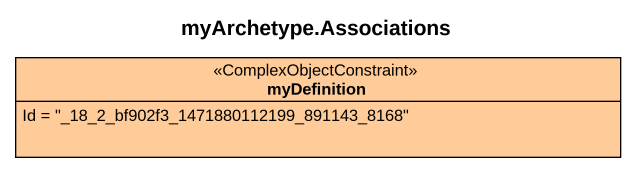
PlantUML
@startuml
title myArchetype.Associations
hide circle
hide empty members
class myDefinition <<ComplexObjectConstraint>> #FFCC99 {
  Id = "_18_2_bf902f3_1471880112199_891143_8168"
}
@enduml
